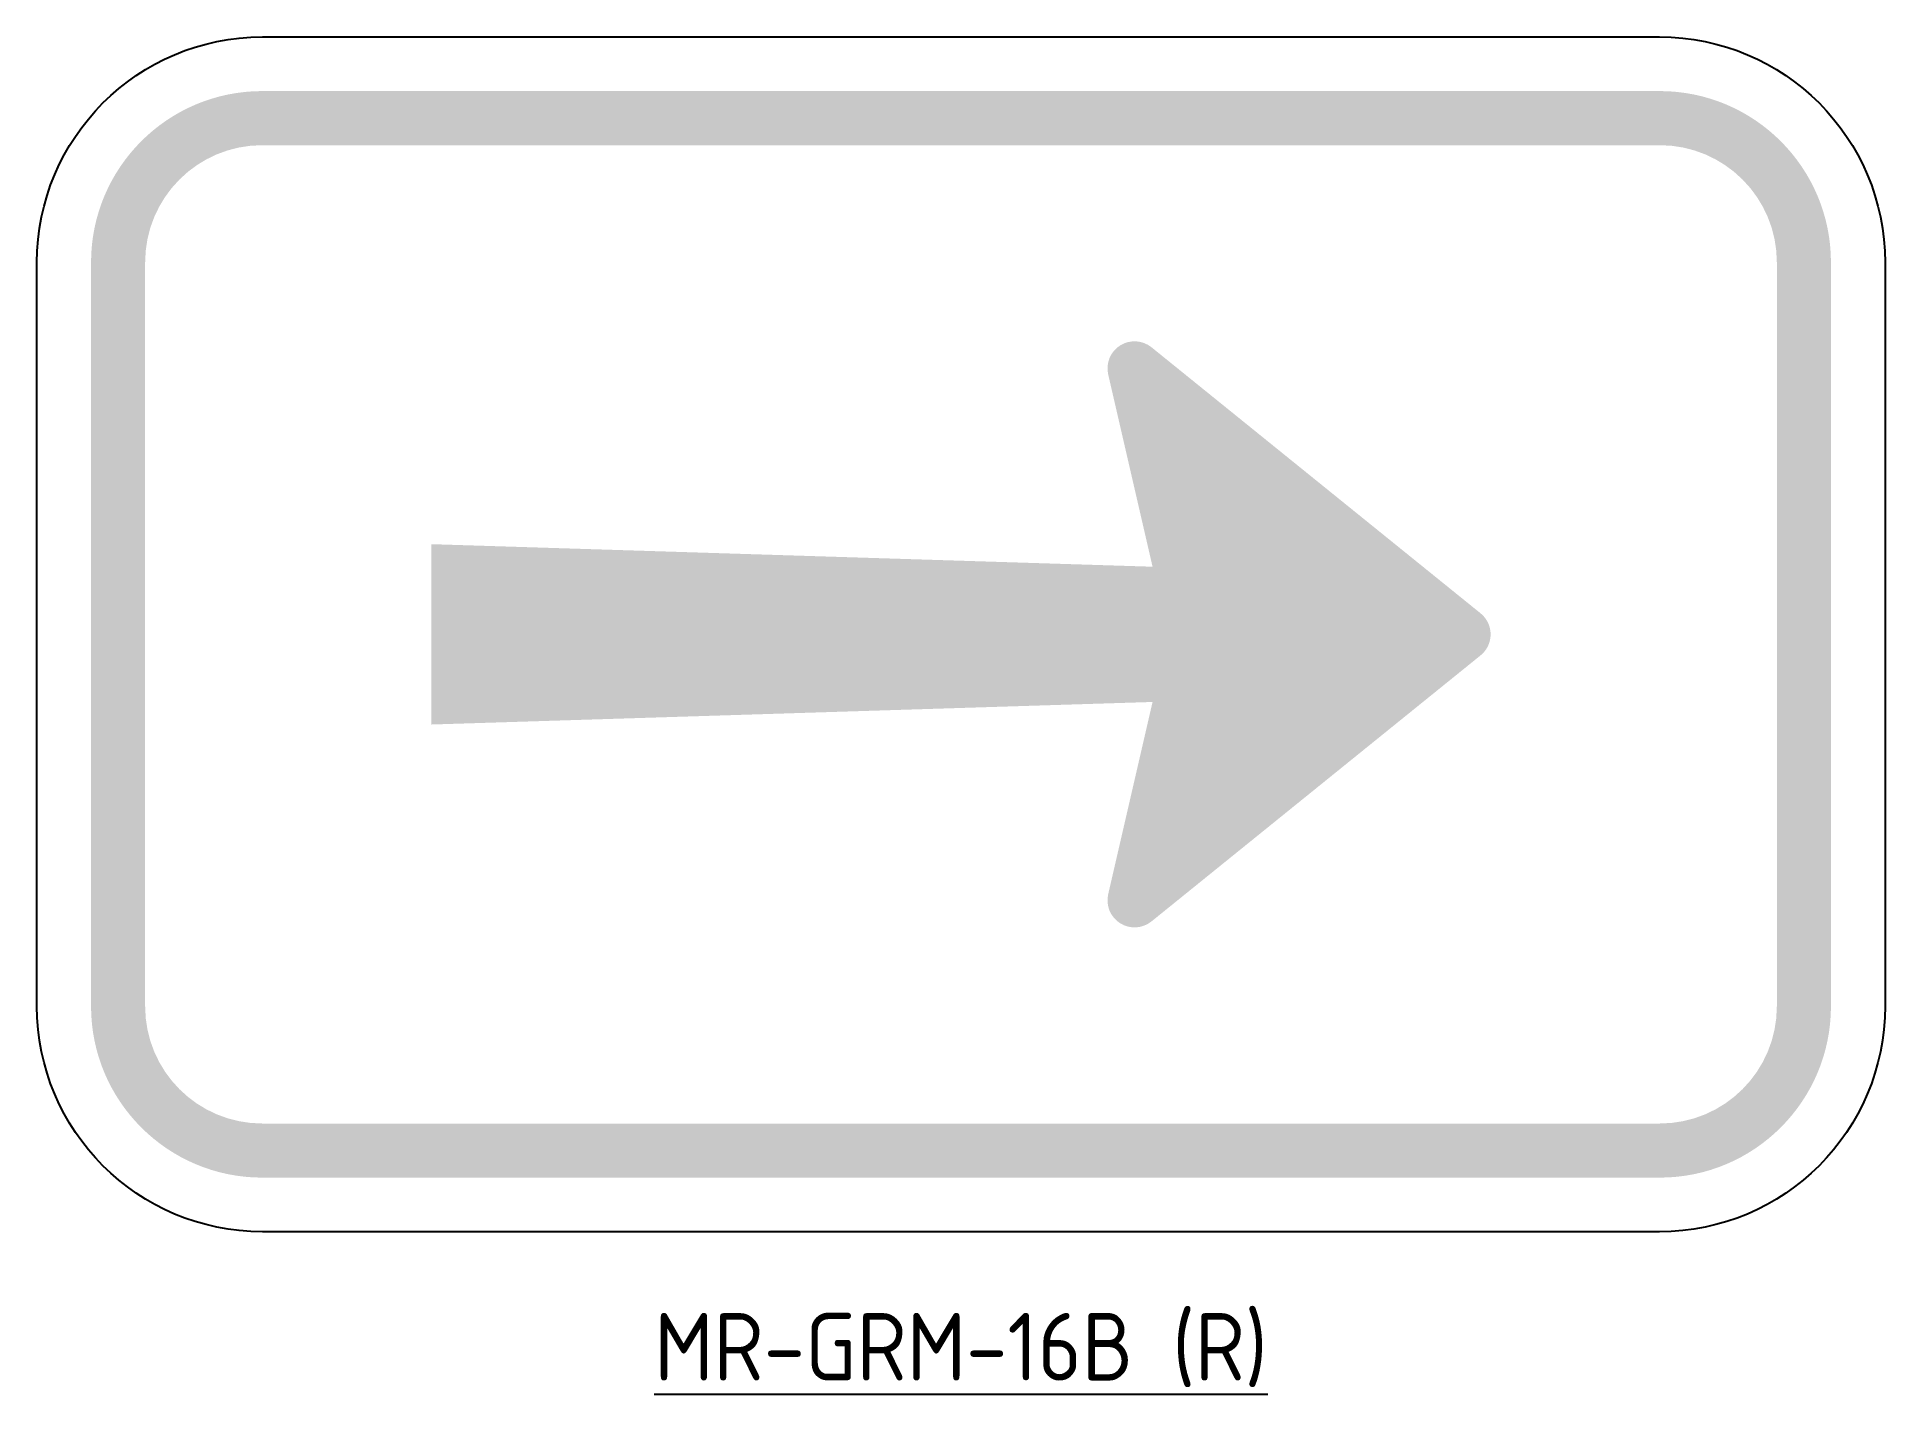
# Model space of a CAD drawing. Extents: x -41 to 41, y -7.2 to 53.
import ezdxf

# ---------------------------------------------------------------- set-up
doc = ezdxf.new("R2010")
doc.units = 0
doc.layers.add('_BLACK', color=7, linetype='Continuous', true_color=0x0a0a0a)
doc.layers.add('T35', color=3, linetype='Continuous')
doc.styles.add('T35', font='isocp2.shx', dxfattribs={"height": 3.5})

msp = doc.modelspace()

# ---------------------------------------------------------------- hatches: boundary and pattern name
at = {"layer": '_BLACK'}
h = msp.add_hatch(color=256, dxfattribs=at)
h.dxf.hatch_style = 1
edge = h.paths.add_edge_path(flags=16)
edge.add_arc((-31, 43), 5.2, 90, 180, ccw=False)
edge.add_line((-31, 48.2), (31, 48.2))
edge.add_arc((31, 43), 5.2, 0, 90, ccw=False)
edge.add_line((36.2, 43), (36.2, 10))
edge.add_arc((31, 10), 5.2, -90, 0, ccw=False)
edge.add_line((31, 4.800000000000001), (-31, 4.800000000000001))
edge.add_arc((-31, 10), 5.2, 180, 270, ccw=False)
edge.add_line((-36.2, 10), (-36.2, 43))
edge = h.paths.add_edge_path()
edge.add_arc((-31, 43), 7.600000000000001, 90, 180, ccw=False)
edge.add_line((-31, 50.6), (31, 50.6))
edge.add_arc((31, 43), 7.600000000000001, 0, 90, ccw=False)
edge.add_line((38.6, 43), (38.6, 10))
edge.add_arc((31, 10), 7.600000000000001, -90, 0, ccw=False)
edge.add_line((31, 2.4), (-31, 2.4))
edge.add_arc((-31, 10), 7.600000000000001, 180, 270, ccw=False)
edge.add_line((-38.6, 10), (-38.6, 43))
h = msp.add_hatch(color=256, dxfattribs=at)
h.dxf.hatch_style = 1
edge = h.paths.add_edge_path()
edge.add_line((-23.49999999999991, 30.50000000000009), (8.500000000000089, 29.50000000000009))
edge.add_line((8.50000000000009, 29.50000000000009), (6.53075366437406, 38.03006851494311))
edge.add_arc((7.700000000000092, 38.3), 1.199999999999967, 51.05419189411532, 192.9995207492463, ccw=False)
edge.add_line((8.454302076860222, 39.23328901035239), (23.05430207686022, 27.43328901035247))
edge.add_arc((22.30000000000009, 26.50000000000009), 1.200000000000015, -51.05419189411532, 51.05419189411532, ccw=False)
edge.add_line((23.05430207686022, 25.56671098964771), (8.454302076860223, 13.76671098964762))
edge.add_arc((7.700000000000182, 14.70000000000009), 1.200000000000057, 167.0004792507585, 308.94580810588025, ccw=False)
edge.add_line((6.53075366437406, 14.9699314850569), (8.50000000000009, 23.50000000000009))
edge.add_line((8.50000000000009, 23.50000000000009), (-23.49999999999991, 22.50000000000009))
edge.add_line((-23.49999999999991, 22.50000000000009), (-23.49999999999991, 30.50000000000009))

# ---------------------------------------------------------------- linework, layer by layer
msp.add_lwpolyline([(-41, 43, -0.414213562373095), (-31, 53), (31, 53, -0.414213562373095), (41, 43), (41, 10, -0.414213562373095), (31, 0), (-31, 0, -0.414213562373095), (-41, 10)], format="xyb", close=True)

# ---------------------------------------------------------------- texts
at = {"layer": 'T35', "insert": (-3.410605131648481e-14, -3.6), "char_height": 3, "attachment_point": 2, "style": 'T35'}
msp.add_mtext('{\\LMR-GRM-16B (R)}', dxfattribs=at)

doc.saveas('drawing.dxf')
